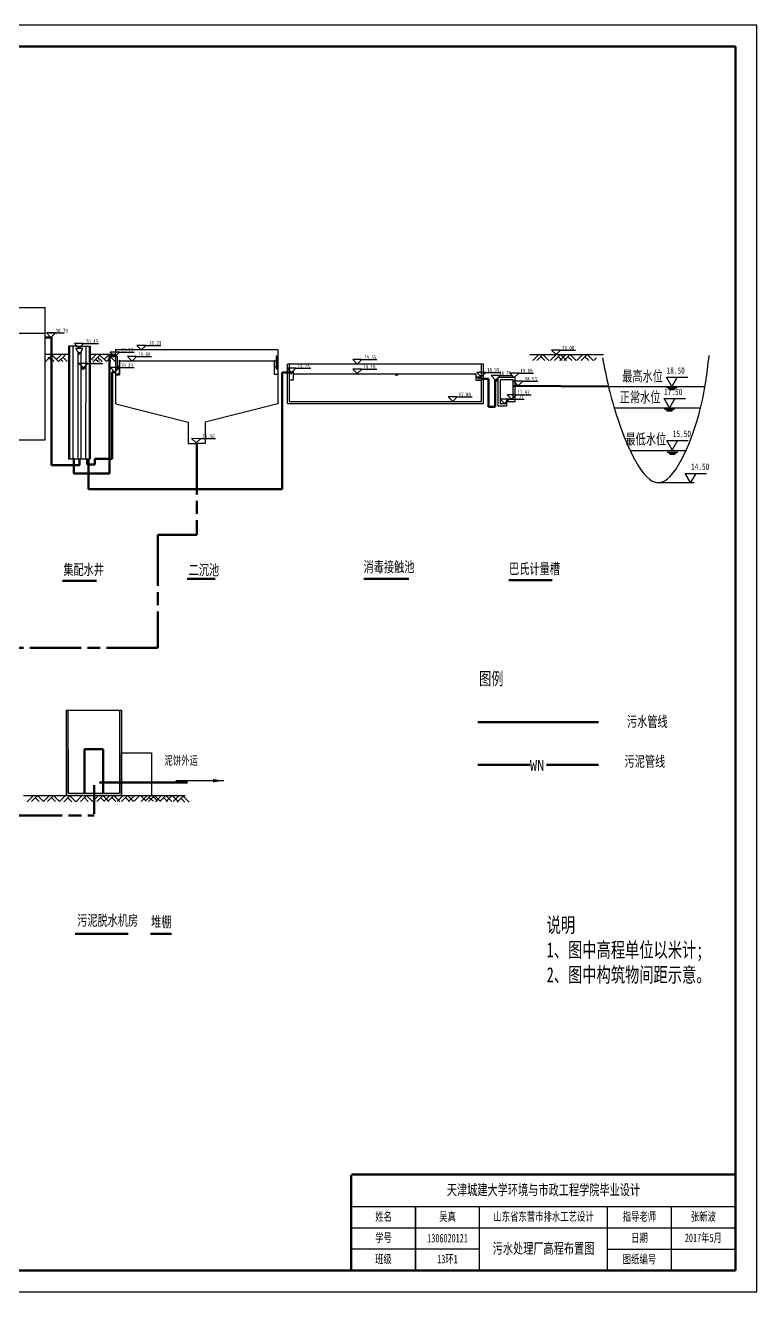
# Model space of a CAD drawing. Header units: millimetres. Extents: x 4839 to 6835, y 14 to 1430.
# Drawn here: x 6492 to 6835, y 836 to 1430 of the extents above; entities that cross this region are included whole.
import ezdxf
from ezdxf.enums import TextEntityAlignment as Align

# ---------------------------------------------------------------- set-up
doc = ezdxf.new("R2010")
doc.units = ezdxf.units.MM
doc.linetypes.add('ACAD_ISO08W100', pattern=[36, 24, -3, 6, -3])
for name, color, linetype in [('di', 7, 'Continuous'), ('地面', 7, 'Continuous'), ('文字', 7, 'Continuous'), ('比例尺', 7, 'Continuous'), ('水面标高', 92, 'Continuous'), ('污水构筑物', 250, 'Continuous'), ('道路线', 2, 'Continuous')]:
    doc.layers.add(name, color=color, linetype=linetype)
for name, color, linetype, lineweight in [('图层1', 7, 'Continuous', 53), ('标高', 250, 'Continuous', 20), ('污水管线', 5, 'Continuous', 50), ('污泥管线', 40, 'ACAD_ISO08W100', 50)]:
    doc.layers.add(name, color=color, linetype=linetype, lineweight=lineweight)
doc.styles.add('3', font='simfang.ttf', dxfattribs={"width": 0.7, "height": 3})
doc.styles.add('4', font='simfang.ttf', dxfattribs={"width": 0.7, "height": 8})
doc.styles.add('5', font='simfang.ttf', dxfattribs={"width": 0.7, "height": 5})
doc.styles.get("Standard").update_dxf_attribs({"font": 'txt', "bigfont": 'gbcbig.shx'})
doc.styles.add('字体样', font='simfang.ttf', dxfattribs={"width": 0.7, "height": 5})
doc.styles.add('长仿宋', font='simfang.ttf', dxfattribs={"width": 0.7, "height": 4})
doc.dimstyles.new('高程', dxfattribs={"dimtxt": 15, "dimasz": 5, "dimexe": 0.18, "dimexo": 0.0625, "dimgap": 0.09, "dimtad": 0, "dimtih": 1, "dimtoh": 1, "dimdec": 4, "dimzin": 0, "dimdsep": 46, "dimtxsty": 'Standard', "dimcen": 0.09, "dimadec": 0, "dimazin": 0, "dimtfac": 1, "dimtdec": 4, "dimtofl": 0, "dimtmove": 0, "dimatfit": 3, "dimfxl": 1, "dimtolj": 1, "dimtzin": 0, "dimarcsym": 0})

msp = doc.modelspace()

# ---------------------------------------------------------------- hatches: boundary and pattern name
at = {"layer": 'di', "lineweight": -3}
h = msp.add_hatch(dxfattribs=at)
h.set_pattern_fill('AR-CONC', color=256, scale=0.01, style=0)
h.set_pattern_definition([(50, (6041.318, 803.6723), (1.8218467, -0.159391), [0.1905, -2.0955]), (355, (6041.318, 803.6723), (-0.352428, 1.9105664), [0.1524, -1.6764]), (100.451, (6041.4698, 803.659), (1.469425, 1.751167), [0.1619, -1.7809]), (46.1842, (6041.318, 804.1803), (2.71079, -0.420423), [0.28575, -3.14325]), (96.6356, (6041.5439, 804.1453), (2.374042, 2.474256), [0.24285, -2.67135]), (351.184, (6041.318, 804.1803), (2.374046, 2.474251), [0.2286, -2.5146]), (21, (6041.572, 804.0533), (1.5161488, -1.022655), [0.1905, -2.0955]), (326, (6041.572, 804.0533), (0.61802, 1.8418797), [0.1524, -1.6764]), (71.4514, (6041.6983, 803.9681), (2.134165, 0.8192286), [0.1619, -1.7809]), (37.5, (6041.31797, 803.67234), (0.030886, 0.8455504), [0, -1.65608, 0, -1.7018, 0, -1.68275]), (7.5, (6041.318, 803.6723), (0.6681966, 1.0018057), [0, -0.97028, 0, -1.61798, 0, -0.64135]), (327.5, (6040.75155, 803.67234), (1.35590595, -0.05728744), [0, -0.635, 0, -1.9812, 0, -2.6289]), (317.5, (6040.4975, 803.6723), (1.4812918, 0.254265), [0, -0.8255, 0, -1.31572, 0, -1.8669])])
h.paths.add_polyline_path([(6512.24, 1108.43), (6511.24, 1108.43), (6511.24, 1070.1), (6512.24, 1070.1)])
h.paths.add_polyline_path([(6537.24, 1088.43), (6537.24, 1108.43), (6536.24, 1108.43), (6536.24, 1090.1), (6536.24, 1069.43), (6512.24, 1069.43), (6512.24, 1070.1), (6511.24, 1070.1), (6511.24, 1068.43), (6537.24, 1068.43)])

# ---------------------------------------------------------------- linework, layer by layer
for p, q in [((6835.2, 1429.65), (5994.2, 1429.65)), ((6835.2, 835.65), (6835.2, 1429.65)), ((6518.07, 1275.79), (6516.83, 1275.79)), ((6517.64, 1275.39), (6517.04, 1275.39)), ((6617.68, 1266.61), (6616.16, 1266.61)), ((6617.14, 1266.21), (6616.54, 1266.21)), ((6667.06, 1265.77), (6665.55, 1265.77)), ((6666.52, 1265.37), (6665.92, 1265.37)), ((6705.67, 1264.22), (6704.15, 1264.22)), ((6705.13, 1263.82), (6704.53, 1263.82)), ((6512.24, 1069.43), (6536.24, 1069.43)), ((6511.03, 1068.43), (6537.24, 1068.43)), ((5994.2, 835.65), (6835.2, 835.65))]:
    msp.add_line(p, q)
at = {"lineweight": -3}
for p, q in [((6515.76, 1279.23), (6512.34, 1279.23)), ((6512.34, 1279.23), (6512.34, 1226.27)), ((6512.84, 1279.22), (6512.84, 1226.27)), ((6514.44, 1279.23), (6514.44, 1226.27)), ((6515.76, 1278.17), (6519.12, 1278.17)), ((6515.76, 1278.17), (6516.74, 1276.22)), ((6518.14, 1276.22), (6519.12, 1278.17)), ((6522.04, 1279.23), (6522.04, 1226.27)), ((6522.54, 1279.23), (6522.54, 1243.73)), ((6517.44, 1276.22), (6516.74, 1276.22)), ((6516.74, 1276.22), (6516.74, 1226.27)), ((6517.44, 1276.22), (6518.14, 1276.22)), ((6788.59, 1215.13), (6804.16, 1215.13)), ((6804.16, 1215.13), (6805.95, 1215.13)), ((6645.2, 875.65), (6675.2, 875.65)), ((6675.2, 875.65), (6675.2, 845.73)), ((6705.2, 845.73), (6705.2, 875.64)), ((6705.12, 845.83), (6705.12, 860.83)), ((6675.2, 845.73), (6705.2, 845.73))]:
    msp.add_line(p, q, dxfattribs=at)
at = {"lineweight": 53}
for p, q in [((6509.58, 1169.13), (6525.58, 1169.13)), ((6568.03, 1169.94), (6581.15, 1169.94)), ((6650.99, 1170.04), (6672.03, 1170.04)), ((6718.91, 1169.37), (6739.22, 1169.37)), ((6738.4, 1169.37), (6739.22, 1169.37)), ((6551.25, 1003.51), (6560.7, 1003.51)), ((6645.02, 890.32), (6645.02, 845.65))]:
    msp.add_line(p, q, dxfattribs=at)
at = {"linetype": 'Continuous', "lineweight": 53}
for p, q in [((6540.4, 1003.51), (6515.53, 1003.51)), ((6551.25, 1003.51), (6550.9, 1003.51))]:
    msp.add_line(p, q, dxfattribs=at)
at = {"color": 0, "ltscale": 20}
msp.add_spline([(6762.88, 1273.7), (6770.15, 1244.53), (6788.9, 1215.12), (6808.02, 1246.92), (6812.85, 1274.72)], degree=3, dxfattribs=at)
at = {"layer": 'Defpoints', "lineweight": -3}
for p, q in [((6414.36, 1297.23), (6501.36, 1297.23)), ((6501.36, 1235.23), (6501.36, 1297.23)), ((6502.01, 1285.33), (6504.14, 1283.21)), ((6506.26, 1285.33), (6502.01, 1285.33)), ((6503.36, 1285.33), (6510.36, 1285.33)), ((6504.14, 1283.21), (6506.26, 1285.33)), ((6515.21, 1280.33), (6517.33, 1278.2)), ((6519.45, 1280.33), (6515.21, 1280.33)), ((6515.76, 1279.23), (6522.54, 1279.23)), ((6517.33, 1278.2), (6519.45, 1280.33)), ((6519.45, 1280.33), (6526.45, 1280.33)), ((6520.44, 1279.23), (6520.41, 1226.27)), ((6534.45, 1277.54), (6610.52, 1277.54)), ((6534.45, 1277.54), (6534.45, 1252.04)), ((6544.41, 1279.54), (6546.54, 1277.42)), ((6548.66, 1279.54), (6544.41, 1279.54)), ((6546.54, 1277.42), (6548.66, 1279.54)), ((6548.66, 1279.54), (6555.66, 1279.54)), ((6610.52, 1277.54), (6610.52, 1252.04)), ((6738.97, 1277.35), (6741.09, 1275.23)), ((6743.21, 1277.35), (6738.97, 1277.35)), ((6741.09, 1275.23), (6743.21, 1277.35)), ((6743.21, 1277.35), (6750.21, 1277.35)), ((6518.14, 1276.22), (6518.14, 1226.27)), ((6532, 1276.33), (6534.12, 1274.21)), ((6536.24, 1276.33), (6532, 1276.33)), ((6534.12, 1274.21), (6536.24, 1276.33)), ((6536.24, 1276.33), (6543.24, 1276.33)), ((6540.07, 1274.23), (6542.19, 1272.11)), ((6544.31, 1274.23), (6540.07, 1274.23)), ((6542.19, 1272.11), (6544.31, 1274.23)), ((6544.31, 1274.23), (6551.31, 1274.23)), ((6645.73, 1272.89), (6647.85, 1270.77)), ((6649.97, 1272.89), (6645.73, 1272.89)), ((6647.85, 1270.77), (6649.97, 1272.89)), ((6649.97, 1272.89), (6656.97, 1272.89)), ((6517.23, 1271.09), (6519.35, 1268.97)), ((6521.47, 1271.09), (6517.23, 1271.09)), ((6519.35, 1268.97), (6521.47, 1271.09)), ((6521.47, 1271.09), (6528.47, 1271.09)), ((6532.01, 1269.1), (6534.13, 1266.97)), ((6536.25, 1269.1), (6532.01, 1269.1)), ((6534.13, 1266.97), (6536.25, 1269.1)), ((6536.25, 1269.1), (6543.25, 1269.1)), ((6614.83, 1268.9), (6616.95, 1266.78)), ((6619.07, 1268.9), (6614.83, 1268.9)), ((6707.07, 1270.73), (6615.07, 1270.73)), ((6615.07, 1252.23), (6615.07, 1270.73)), ((6616.07, 1253.23), (6616.07, 1270.73)), ((6617.83, 1266.78), (6616.07, 1266.78)), ((6616.95, 1266.78), (6619.07, 1268.9)), ((6617.83, 1266.23), (6703.41, 1266.23)), ((6619.07, 1268.9), (6626.07, 1268.9)), ((6645.73, 1268.41), (6647.85, 1266.28)), ((6649.97, 1268.41), (6645.73, 1268.41)), ((6647.85, 1266.28), (6649.97, 1268.41)), ((6649.97, 1268.41), (6656.97, 1268.41)), ((6703.87, 1266.87), (6705.99, 1264.75)), ((6708.11, 1266.87), (6703.87, 1266.87)), ((6705.99, 1264.75), (6708.11, 1266.87)), ((6708.11, 1266.87), (6715.11, 1266.87)), ((6710.61, 1265.33), (6712.73, 1263.21)), ((6714.86, 1265.33), (6710.61, 1265.33)), ((6712.73, 1263.21), (6714.86, 1265.33)), ((6714.86, 1265.33), (6720.25, 1265.33)), ((6719.34, 1266.55), (6721.46, 1264.43)), ((6723.58, 1266.55), (6719.34, 1266.55)), ((6721.46, 1264.43), (6723.58, 1266.55)), ((6723.58, 1266.55), (6730.58, 1266.55)), ((6712.76, 1263.04), (6713.47, 1263.04)), ((6712.97, 1262.91), (6713.27, 1262.91)), ((6720.96, 1254.23), (6720.96, 1263.43)), ((6720.96, 1254.23), (6720.96, 1259.83)), ((6721.19, 1260.46), (6721.6, 1260.46)), ((6721.26, 1262.72), (6723.39, 1260.6)), ((6725.51, 1262.72), (6721.26, 1262.72)), ((6721.29, 1260.41), (6721.49, 1260.41)), ((6721.96, 1253.23), (6721.96, 1264.43)), ((6723.39, 1260.6), (6725.51, 1262.72)), ((6725.51, 1262.72), (6732.51, 1262.72)), ((6758.04, 1260.23), (6810.99, 1260.23)), ((6690.5, 1255.35), (6692.62, 1253.23)), ((6694.74, 1255.35), (6690.5, 1255.35)), ((6692.62, 1253.23), (6694.74, 1255.35)), ((6714.86, 1254.35), (6716.98, 1252.23)), ((6719.1, 1254.35), (6714.86, 1254.35)), ((6716.98, 1252.23), (6719.1, 1254.35)), ((6717.81, 1254.23), (6720.96, 1254.23)), ((6717.81, 1254.23), (6717.81, 1251.23)), ((6718.11, 1256.35), (6720.23, 1254.23)), ((6722.35, 1256.35), (6718.11, 1256.35)), ((6719.1, 1254.35), (6726.1, 1254.35)), ((6720.23, 1254.23), (6722.35, 1256.35)), ((6722.35, 1256.35), (6729.35, 1256.35)), ((6615.07, 1252.23), (6707.07, 1252.23)), ((6616.07, 1253.23), (6706.07, 1253.23)), ((6717.81, 1253.23), (6721.96, 1253.23)), ((6768.34, 1250.23), (6808.9, 1250.23)), ((6775.81, 1230.23), (6802.07, 1230.23))]:
    msp.add_line(p, q, dxfattribs=at)
at = {"layer": 'Defpoints'}
for p, q in [((6721.96, 1264.43), (6713.81, 1264.43)), ((6713.81, 1264.43), (6713.81, 1251.23)), ((6720.96, 1263.43), (6714.81, 1263.43)), ((6714.81, 1263.43), (6714.81, 1252.23)), ((6713.81, 1251.23), (6717.81, 1251.23)), ((6714.81, 1252.23), (6717.81, 1252.23))]:
    msp.add_line(p, q, dxfattribs=at)
at = {"layer": '图层1'}
for p, q in [((6825.2, 1419.65), (6019.2, 1419.65)), ((6825.2, 845.65), (6825.2, 1419.65)), ((6645.2, 890.65), (6825.2, 890.65)), ((6019.2, 845.65), (6825.2, 845.65)), ((6825.2, 845.65), (6645.2, 845.65))]:
    msp.add_line(p, q, dxfattribs=at)
at = {"layer": '地面', "lineweight": -3}
for p, q in [((6512.34, 1275.22), (6501.28, 1275.22)), ((6534.45, 1275.21), (6522.54, 1275.22)), ((6728.84, 1275.21), (6731.38, 1275.21)), ((6728.9, 1275.21), (6736.8, 1275.21)), ((6732.94, 1275.22), (6730.12, 1272.38)), ((6732.94, 1275.22), (6742.44, 1275.22)), ((6733.94, 1274.23), (6735.79, 1272.41)), ((6737.69, 1275.21), (6747.19, 1275.21)), ((6741.12, 1275.23), (6738.31, 1272.39)), ((6742.13, 1274.23), (6743.97, 1272.42)), ((6745.66, 1275.21), (6742.84, 1272.37)), ((6745.66, 1275.21), (6763.35, 1275.21)), ((6746.66, 1274.22), (6748.5, 1272.4)), ((6753.62, 1275.21), (6750.81, 1272.37)), ((6754.63, 1274.22), (6756.47, 1272.4)), ((6760.13, 1273.74), (6758.77, 1272.37)), ((6491.21, 1068.43), (6567.18, 1068.43)), ((6495.78, 1068.26), (6492.96, 1065.42)), ((6496.78, 1067.46), (6498.63, 1065.64)), ((6503.4, 1068.44), (6500.59, 1065.6)), ((6504.41, 1067.45), (6506.25, 1065.63)), ((6511.03, 1068.43), (6508.21, 1065.59)), ((6512.03, 1067.25), (6513.88, 1065.44)), ((6518.65, 1068.24), (6515.84, 1065.4)), ((6519.83, 1067.44), (6521.68, 1065.63)), ((6526.45, 1068.43), (6523.64, 1065.59)), ((6527.46, 1067.44), (6529.3, 1065.62)), ((6531.7, 1068.37), (6528.88, 1065.53)), ((6532.67, 1067.44), (6534.51, 1065.62)), ((6538.09, 1068.44), (6535.27, 1065.6)), ((6539.1, 1067.45), (6540.94, 1065.64)), ((6543.34, 1068.39), (6540.52, 1065.55)), ((6549.23, 1068.45), (6546.41, 1065.61)), ((6550.2, 1067.52), (6552.04, 1065.7)), ((6556.04, 1068.32), (6553.22, 1065.48)), ((6557, 1067.38), (6558.85, 1065.57)), ((6564.26, 1068.37), (6561.44, 1065.53)), ((6565.11, 1067.09), (6566.96, 1065.27))]:
    msp.add_line(p, q, dxfattribs=at)
at = {"layer": '地面'}
for p, q in [((6501.6, 1271.95), (6504.65, 1275)), ((6503.8, 1273.05), (6502.83, 1274.02)), ((6505.62, 1272), (6503.63, 1273.98)), ((6507.69, 1271.95), (6504.65, 1275)), ((6506.63, 1272.92), (6508.71, 1275)), ((6507.69, 1271.95), (6510.74, 1275)), ((6509.68, 1272), (6508.71, 1272.97)), ((6511.71, 1272), (6509.73, 1273.98)), ((6523.05, 1272.92), (6525.12, 1275)), ((6524.11, 1271.95), (6527.15, 1275)), ((6526.09, 1272), (6525.12, 1272.97)), ((6528.12, 1272), (6526.14, 1273.98)), ((6530.2, 1271.95), (6527.15, 1275)), ((6529.14, 1272.92), (6531.21, 1275)), ((6530.2, 1271.95), (6533.24, 1275)), ((6532.18, 1272), (6531.21, 1272.97)), ((6534.21, 1272), (6532.23, 1273.98))]:
    msp.add_line(p, q, dxfattribs=at)
at = {"layer": '地面', "color": 0, "lineweight": -3}
for p, q in [((6534.52, 1252.04), (6568.52, 1243.54)), ((6610.52, 1252.04), (6576.52, 1243.54)), ((6568.52, 1243.54), (6568.52, 1233.54)), ((6576.52, 1243.54), (6576.52, 1233.54)), ((6576.52, 1233.54), (6572.52, 1233.54))]:
    msp.add_line(p, q, dxfattribs=at)
at = {"layer": '地面', "lineweight": -3}
for points in [[(6737.75, 1272.37), (6734.94, 1275.22), (6732.11, 1272.39)], [(6745.93, 1272.38), (6743.12, 1275.23), (6740.29, 1272.4)], [(6750.46, 1272.36), (6747.66, 1275.21), (6744.82, 1272.39)], [(6758.43, 1272.36), (6755.62, 1275.21), (6752.79, 1272.39)], [(6500.59, 1065.6), (6497.78, 1068.45), (6494.95, 1065.63)], [(6508.21, 1065.59), (6505.4, 1068.44), (6502.57, 1065.62)], [(6515.84, 1065.4), (6513.03, 1068.25), (6510.2, 1065.42)], [(6523.64, 1065.59), (6520.83, 1068.44), (6518, 1065.61)], [(6531.26, 1065.58), (6528.45, 1068.43), (6525.62, 1065.6)], [(6536.47, 1065.58), (6533.66, 1068.43), (6530.83, 1065.61)], [(6542.9, 1065.6), (6540.09, 1068.44), (6537.26, 1065.62)], [(6542.9, 1065.6), (6540.09, 1068.44), (6537.26, 1065.62)], [(6548.79, 1065.66), (6545.99, 1068.51), (6543.15, 1065.68)], [(6548.79, 1065.66), (6545.99, 1068.51), (6543.15, 1065.68)], [(6554.18, 1065.84), (6551.37, 1068.69), (6548.54, 1065.87)], [(6555.6, 1065.52), (6552.79, 1068.37), (6549.96, 1065.55)], [(6555.6, 1065.52), (6552.79, 1068.37), (6549.96, 1065.55)], [(6560.81, 1065.53), (6558, 1068.37), (6555.17, 1065.55)], [(6563.82, 1065.58), (6561.01, 1068.43), (6558.18, 1065.6)], [(6563.82, 1065.58), (6561.01, 1068.43), (6558.18, 1065.6)], [(6568.92, 1065.23), (6566.11, 1068.08), (6563.28, 1065.25)]]:
    msp.add_lwpolyline(points, dxfattribs=at)
at = {"layer": '文字'}
for p, q in [((6645.2, 875.65), (6825.2, 875.65)), ((6675.19, 845.8), (6675.19, 875.8)), ((6765.2, 845.65), (6765.2, 875.65)), ((6795.2, 845.65), (6795.2, 875.65)), ((6645.2, 865.65), (6825.2, 865.65)), ((6645.19, 855.8), (6705.19, 855.8)), ((6765.2, 855.65), (6825.2, 855.65))]:
    msp.add_line(p, q, dxfattribs=at)
at = {"layer": '标高', "lineweight": -3}
for p, q in [((6694.74, 1255.35), (6701.74, 1255.35)), ((6574.4, 1235.86), (6581.4, 1235.86))]:
    msp.add_line(p, q, dxfattribs=at)
at = {"layer": '标高'}
for p, q in [((6570.15, 1235.86), (6572.27, 1233.74)), ((6574.4, 1235.86), (6570.15, 1235.86)), ((6572.27, 1233.74), (6574.4, 1235.86))]:
    msp.add_line(p, q, dxfattribs=at)
at = {"layer": '比例尺', "lineweight": -3}
for p, q in [((6518.14, 1268.96), (6520.44, 1268.96)), ((6518.63, 1268.69), (6519.85, 1268.69)), ((6518.97, 1268.43), (6519.57, 1268.43)), ((6414.36, 1235.23), (6501.36, 1235.23)), ((6568.52, 1233.54), (6572.07, 1233.54)), ((6511.24, 1108.43), (6511.24, 1068.43)), ((6511.24, 1108.43), (6537.24, 1108.43)), ((6512.24, 1069.43), (6512.24, 1108.43)), ((6536.24, 1108.43), (6536.24, 1069.43)), ((6537.24, 1108.43), (6537.24, 1068.43)), ((6512.24, 1090.1), (6512.24, 1069.43)), ((6536.24, 1088.43), (6536.24, 1070.1)), ((6537.24, 1068.43), (6537.24, 1088.43)), ((6537.24, 1088.43), (6551.24, 1088.43)), ((6551.24, 1088.43), (6551.24, 1068.43))]:
    msp.add_line(p, q, dxfattribs=at)
at = {"layer": '比例尺'}
for p, q in [((6795.38, 1260.24), (6792.89, 1264.56)), ((6792.89, 1264.56), (6802.89, 1264.56)), ((6797.89, 1264.56), (6795.38, 1260.24)), ((6794.25, 1250.22), (6791.75, 1254.55)), ((6791.75, 1254.55), (6801.75, 1254.55)), ((6796.75, 1254.55), (6794.25, 1250.22)), ((6795.59, 1230.57), (6793.09, 1234.9)), ((6793.09, 1234.9), (6803.1, 1234.9)), ((6798.09, 1234.9), (6795.59, 1230.57)), ((6804.16, 1215.13), (6801.66, 1219.46)), ((6801.66, 1219.46), (6811.66, 1219.46)), ((6806.66, 1219.46), (6804.16, 1215.13))]:
    msp.add_line(p, q, dxfattribs=at)
at = {"layer": '比例尺', "lineweight": 50}
for p, q in [((6519.9, 1076.09), (6519.9, 1090.1)), ((6519.9, 1090.1), (6528.58, 1090.1)), ((6528.58, 1076.09), (6528.58, 1090.1))]:
    msp.add_line(p, q, dxfattribs=at)
at = {"layer": '比例尺', "lineweight": 53}
for p, q in [((6519.9, 1069.43), (6519.9, 1083.14)), ((6528.58, 1083.14), (6528.57, 1069.43))]:
    msp.add_line(p, q, dxfattribs=at)
at = {"layer": '水面标高'}
for p, q in [((6792.93, 1259.75), (6797.93, 1259.75)), ((6793.68, 1259.25), (6797.18, 1259.25)), ((6794.18, 1258.75), (6796.68, 1258.75)), ((6791.83, 1249.79), (6796.83, 1249.79)), ((6792.58, 1249.29), (6796.08, 1249.29)), ((6793.08, 1248.79), (6795.58, 1248.79)), ((6793.19, 1229.45), (6798.19, 1229.45)), ((6793.94, 1228.95), (6797.44, 1228.95)), ((6794.44, 1228.45), (6796.94, 1228.45))]:
    msp.add_line(p, q, dxfattribs=at)
at = {"layer": '污水构筑物', "color": 0, "lineweight": -3}
msp.add_line((6522.54, 1279.23), (6522.54, 1226.29), dxfattribs=at)
at = {"layer": '污水管线', "color": 0, "lineweight": -3}
for p, q in [((6414.36, 1285.23), (6501.36, 1285.23)), ((6534.45, 1274.54), (6535.25, 1274.54)), ((6535.15, 1274.54), (6535.15, 1268.54)), ((6535.25, 1274.54), (6535.25, 1268.54)), ((6536.15, 1272.57), (6536.15, 1265.82)), ((6536.15, 1272.57), (6536.25, 1272.57)), ((6536.25, 1272.57), (6536.25, 1265.82)), ((6610.52, 1272.04), (6536.25, 1272.04)), ((6608.79, 1272.57), (6608.79, 1265.82)), ((6608.79, 1272.57), (6608.89, 1272.57)), ((6608.89, 1272.57), (6608.89, 1265.82)), ((6610.59, 1274.54), (6609.79, 1274.54)), ((6609.79, 1274.54), (6609.79, 1268.54)), ((6609.89, 1274.54), (6609.89, 1268.54)), ((6535.25, 1268.54), (6534.45, 1268.54)), ((6536.15, 1269.54), (6535.25, 1269.54)), ((6610.59, 1265.82), (6608.79, 1265.82)), ((6608.89, 1269.54), (6609.79, 1269.54)), ((6609.79, 1268.54), (6610.59, 1268.54)), ((6512.34, 1226.27), (6522.54, 1226.27))]:
    msp.add_line(p, q, dxfattribs=at)
at = {"layer": '污水管线', "lineweight": 53}
for p, q in [((6501.36, 1283.23), (6504.34, 1283.23)), ((6504.34, 1283.23), (6504.34, 1223.29)), ((6534.45, 1274.54), (6531.58, 1274.54)), ((6531.58, 1274.54), (6531.58, 1219.46)), ((6534.45, 1266.95), (6532.83, 1266.95)), ((6532.83, 1266.95), (6532.83, 1226.28)), ((6616.07, 1266.78), (6612.56, 1266.78)), ((6612.56, 1266.78), (6612.56, 1212.11)), ((6706.07, 1263.85), (6709.35, 1263.85)), ((6709.35, 1263.85), (6709.35, 1250.69)), ((6712.52, 1250.69), (6712.52, 1263.23)), ((6712.52, 1263.23), (6713.81, 1263.23)), ((6720.96, 1260.53), (6765.72, 1260.23)), ((6534.52, 1258.9), (6534.52, 1258.9)), ((6709.35, 1250.69), (6712.52, 1250.69)), ((6514.9, 1219.46), (6514.9, 1226.58)), ((6517.57, 1223.29), (6517.57, 1226.27)), ((6521.15, 1223.65), (6521.15, 1226.27)), ((6524.76, 1223.65), (6521.15, 1223.65)), ((6521.76, 1212.11), (6521.76, 1226.27)), ((6531.29, 1226.28), (6524.76, 1226.28)), ((6524.76, 1226.28), (6524.76, 1223.65)), ((6532.83, 1226.28), (6531.93, 1226.28)), ((6504.34, 1223.29), (6517.57, 1223.29)), ((6531.58, 1219.46), (6514.9, 1219.46)), ((6612.56, 1212.11), (6521.76, 1212.11)), ((6704.36, 1102.78), (6752.87, 1102.78)), ((6736.15, 1102.78), (6761.03, 1102.78))]:
    msp.add_line(p, q, dxfattribs=at)
at = {"layer": '污水管线', "color": 0, "lineweight": 53}
msp.add_line((6534.45, 1265.82), (6536.25, 1265.82), dxfattribs=at)
at = {"layer": '污水管线', "lineweight": 53}
msp.add_arc((6531.61, 1226.28), 0.318, 180, 0, dxfattribs=at)
at = {"layer": '污泥管线'}
for p, q in [((6572.52, 1233.54), (6572.52, 1190.71)), ((6572.52, 1190.71), (6554.25, 1190.71)), ((6554.25, 1190.71), (6554.25, 1137.61)), ((6554.25, 1137.61), (6272.44, 1137.62)), ((6524.42, 1059.74), (6524.42, 1073.3)), ((6485.42, 1059.04), (6524.42, 1059.04))]:
    msp.add_line(p, q, dxfattribs=at)
at = {"layer": '污泥管线', "lineweight": 53, "ltscale": 10}
for p, q in [((6728.71, 1082.71), (6704.36, 1082.71)), ((6761.03, 1082.71), (6736.68, 1082.71))]:
    msp.add_line(p, q, dxfattribs=at)
at = {"layer": '污泥管线', "linetype": 'ByBlock', "lineweight": 53, "ltscale": 10}
msp.add_line((6526.93, 1074.47), (6568.22, 1074.47), dxfattribs=at)
at = {"layer": '道路线', "color": 0, "lineweight": -3}
for p, q in [((6617.83, 1267.33), (6617.83, 1263.23)), ((6703.41, 1266.23), (6703.41, 1263.23)), ((6706.07, 1253.23), (6706.07, 1270.73)), ((6707.07, 1252.23), (6707.07, 1270.73)), ((6617.83, 1263.23), (6616.07, 1263.23)), ((6703.41, 1264.73), (6706.07, 1264.73)), ((6703.41, 1263.23), (6706.07, 1263.23))]:
    msp.add_line(p, q, dxfattribs=at)

# ---------------------------------------------------------------- texts
at = {"lineweight": -3, "attachment_point": 1}
for s, insert, char_height, width, style in [('{\\fFangSong_GB2312|b0|i0|c134|p49;最高水位}', (6772.12, 1267.62), 5, 62.8653, '字体样'), ('{\\fFangSong_GB2312|b0|i0|c134|p49;正常水位}', (6770.94, 1257.73), 5, 62.8653, '字体样'), ('{\\fFangSong_GB2312|b0|i0|c134|p49;最低水位}', (6773.63, 1238.05), 5, 62.8653, '字体样'), ('{\\fFangSong_GB2312|b0|i0|c134|p49;集配水井}', (6509.94, 1176.83), 5, 61.0163, '4'), ('{\\fFangSong_GB2312|b0|i0|c134|p49;二沉池}', (6568.7, 1176.71), 5, 62.8653, '4'), ('{\\fFangSong_GB2312|b0|i0|c134|p49;消毒接触池}', (6650.78, 1178.16), 5, 62.8653, '4'), ('图例', (6704.93, 1126.2), 6, 75.8887, '5'), ('污水管线', (6774.34, 1105.58), 5, 36.3019, '5'), ('{\\fFangSong|b0|i0|c134|p49;泥饼外运}', (6557.42, 1086.81), 4, 57.3049, '4'), ('污泥管线', (6773.2, 1086.88), 5, 31.4182, '5'), ('{\\fFangSong_GB2312|b0|i0|c134|p49;堆棚}', (6551.11, 1011.65), 5, 96.7501, '4'), ('{\\fFangSong_GB2312|b0|i0|c134|p49;说明\\P1、图中高程单位以米计;\\P2、图中构筑物间距示意。}', (6736.7, 1011.16), 7, 178.0739, '5')]:
    msp.add_mtext(s, dxfattribs=dict(at, insert=insert, char_height=char_height, width=width, style=style))
at = {"lineweight": 53, "char_height": 5, "attachment_point": 1, "style": '4'}
for s, insert, width in [('{\\fFangSong_GB2312|b0|i0|c134|p49;巴氏计量槽}', (6719.04, 1177.28), 43.5154), ('{\\fFangSong_GB2312|b0|i0|c134|p49;污泥脱水机房}', (6516.44, 1012.34), 31.8091)]:
    msp.add_mtext(s, dxfattribs=dict(at, insert=insert, width=width))
at = {"layer": 'Defpoints', "lineweight": -3, "char_height": 2, "attachment_point": 8, "style": '长仿宋'}
for s, insert, width in [('19.93', (6539.77, 1276.33), 7.0671), ('20.23', (6553.09, 1279.54), 8.8608), ('19.43', (6539.8, 1269.09), 7.1051), ('17.77', (6723.04, 1254.23), 5.6245), ('17.97', (6725.85, 1256.35), 7.0063)]:
    msp.add_mtext(s, dxfattribs=dict(at, insert=insert, width=width))
at = {"layer": 'Defpoints', "width": 60, "attachment_point": 5, "style": '长仿宋'}
for s, insert, char_height in [('山东省东营市排水工艺设计', (6735.2, 870.65), 4), ('污水处理厂高程布置图', (6735.2, 855.69), 5)]:
    msp.add_mtext(s, dxfattribs=dict(at, insert=insert, char_height=char_height))
at = {"layer": '比例尺', "style": '3', "width": 0.7}
for s, p in [('18.50', (6792.92, 1265.33)), ('17.50', (6791.79, 1255.31)), ('15.50', (6795.83, 1235.66)), ('14.50', (6804.4, 1220.23))]:
    msp.add_text(s, height=3, dxfattribs=at).set_placement(p, align=Align.BOTTOM_LEFT)
at = {"layer": '比例尺', "lineweight": 53, "char_height": 2, "attachment_point": 8, "style": '长仿宋'}
for s, insert, width in [('20.79', (6509.2, 1285.33), 5.8943), ('20.43', (6523.37, 1280.33), 7.8421), ('20.00', (6746.78, 1277.35), 7.1449), ('19.40', (6525.07, 1271.09), 7.2027), ('19.68', (6547.92, 1274.23), 7.2059), ('19.55', (6653.9, 1272.89), 7.857), ('19.25', (6622.72, 1268.9), 7.2928), ('19.10', (6653.53, 1268.41), 7.1205), ('18.95', (6711.56, 1266.87), 6.912), ('18.79', (6717.2, 1265.33), 4.6802), ('19.09', (6727.22, 1266.55), 7.2908), ('18.53', (6729.24, 1262.72), 7.4747), ('17.80', (6698.28, 1255.35), 7.0783), ('15.56', (6578.09, 1235.86), 7.3888)]:
    msp.add_mtext(s, dxfattribs=dict(at, insert=insert, width=width))
at = {"layer": '污水管线', "lineweight": 50, "insert": (6728.79, 1085.06), "char_height": 5, "width": 9.9957, "attachment_point": 1}
msp.add_mtext('{\\fFangSong_GB2312|b0|i0|c134|p49;\\C2;WN}', dxfattribs=at)
at = {"layer": '污泥管线', "attachment_point": 5, "style": '长仿宋'}
for s, insert, char_height, width in [('{\\C7;天津城建大学环境与市政工程学院毕业设计}', (6735.2, 883.15), 5, 180), ('{\\C7;姓名}', (6660.19, 870.65), 4, 29.9934), ('{\\C7;吴真}', (6690.2, 870.64), 4, 30), ('{\\C7;指导老师}', (6780.2, 870.65), 4, 30), ('{\\C7;张新波}', (6810.2, 870.65), 4, 30), ('{\\C7;学号}', (6660.19, 860.72), 4, 30.0066), ('{\\C7;1306020121}', (6690.19, 860.72), 4, 30.0066), ('{\\C7;日期}', (6780.2, 860.65), 4, 30), ('{\\C7;2017年5月}', (6810.2, 860.65), 4, 30), ('{\\C7;班级}', (6660.11, 850.72), 4, 30.174), ('{\\C7;13环1}', (6690.16, 850.72), 4, 29.9268), ('{\\C7;图纸编号}', (6780.2, 850.65), 4, 30)]:
    msp.add_mtext(s, dxfattribs=dict(at, insert=insert, char_height=char_height, width=width))

# ---------------------------------------------------------------- leaders
at = {"layer": '污泥管线', "lineweight": 53, "ltscale": 10}
msp.add_leader([(6585.18, 1075.33), (6562.67, 1075.33)], dimstyle='高程', override={"dimgap": 0.09, "dimtad": 0}, dxfattribs=at)

doc.saveas('drawing.dxf')
